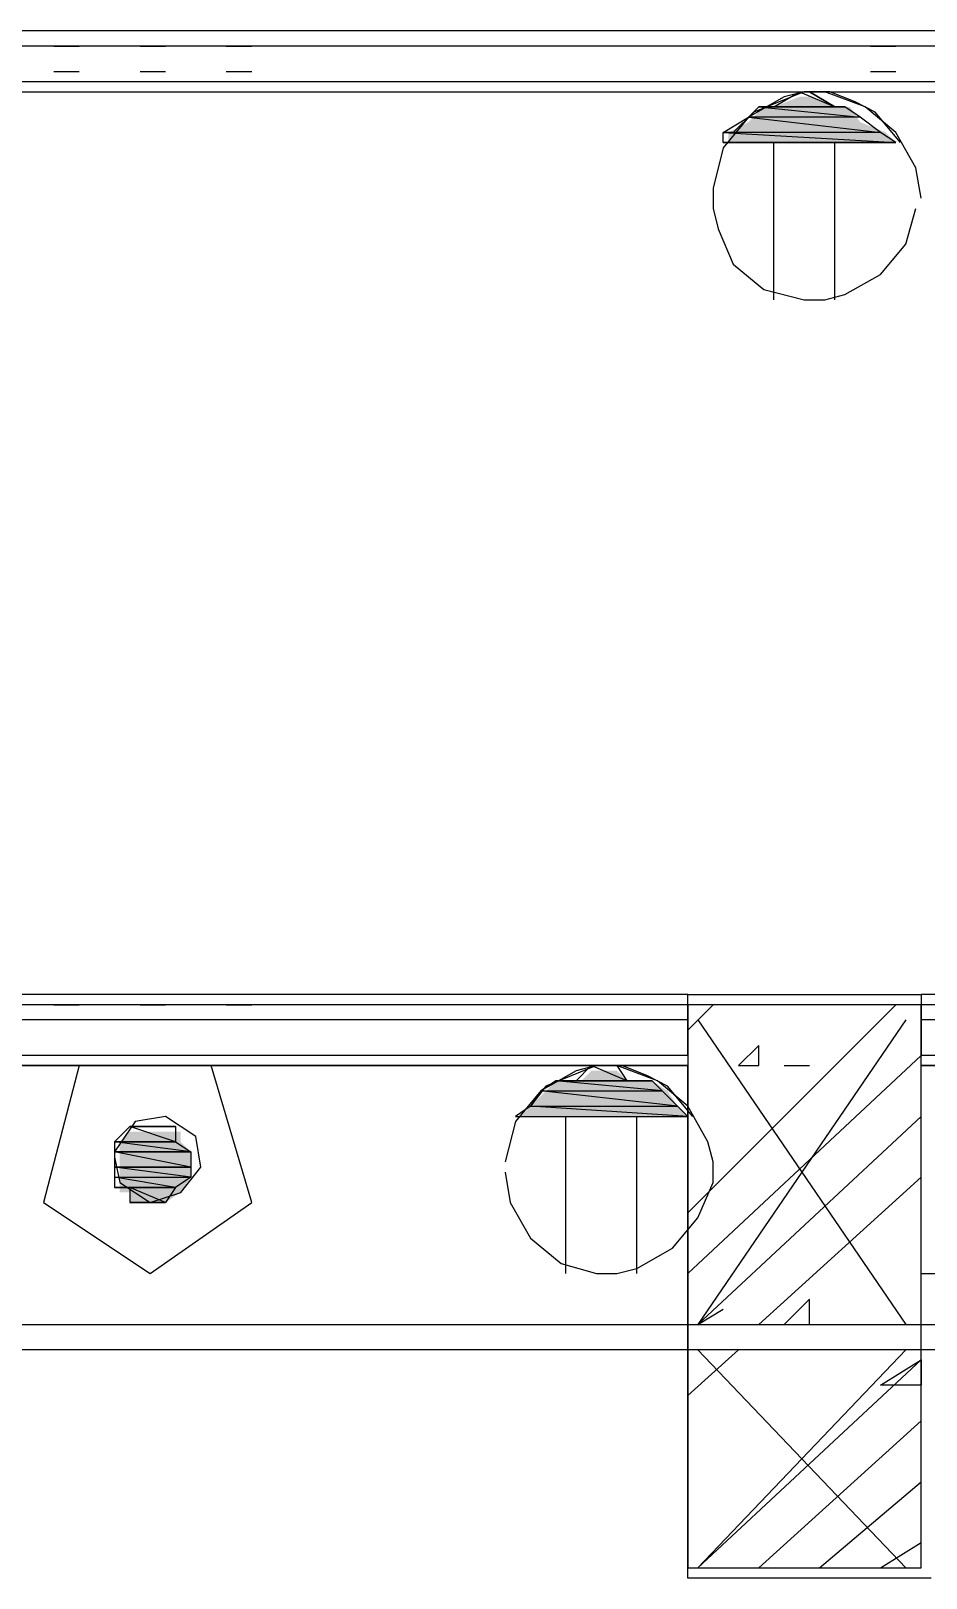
# Model space of a CAD drawing. Header units: millimetres. Extents: x 5 to 415, y 48 to 251.
# Drawn here: x 325.83 to 328.95, y 101.44 to 106.82 of the extents above; entities that cross this region are included whole.
import ezdxf

# ---------------------------------------------------------------- set-up
doc = ezdxf.new("R2010")
doc.units = ezdxf.units.MM
doc.layers.add('H', color=7, linetype='Continuous')
doc.layers.add('P', color=7, linetype='Continuous')

msp = doc.modelspace()

# ---------------------------------------------------------------- hatches: boundary and pattern name
at = {"layer": 'H', "linetype": 'Continuous'}
for points in [[(328.418, 106.557), (328.507, 106.592), (328.542, 106.592), (328.63, 106.557), (328.418, 106.557)], [(328.33, 106.504), (328.383, 106.557), (328.683, 106.557), (328.718, 106.504), (328.33, 106.504)], [(328.26, 106.468), (328.33, 106.504), (328.718, 106.504), (328.807, 106.468), (328.26, 106.468)], [(328.26, 106.433), (328.26, 106.468), (328.807, 106.468), (328.842, 106.433), (328.26, 106.433)], [(327.748, 103.17), (327.783, 103.205), (327.872, 103.205), (327.907, 103.17), (327.748, 103.17)], [(327.572, 103.082), (327.625, 103.135), (328.048, 103.135), (328.083, 103.082), (327.572, 103.082)], [(327.625, 103.135), (327.66, 103.17), (327.995, 103.17), (328.048, 103.135), (327.625, 103.135)], [(327.537, 103.046), (327.572, 103.082), (328.083, 103.082), (328.119, 103.046), (327.537, 103.046)], [(326.143, 102.958), (326.178, 102.993), (326.355, 102.993), (326.355, 102.958), (326.143, 102.958)], [(326.143, 102.923), (326.143, 102.958), (326.355, 102.958), (326.39, 102.923), (326.143, 102.923)], [(326.143, 102.87), (326.143, 102.923), (326.39, 102.923), (326.39, 102.87), (326.143, 102.87)], [(326.143, 102.835), (326.143, 102.87), (326.39, 102.87), (326.39, 102.835), (326.143, 102.835)], [(326.143, 102.782), (326.143, 102.835), (326.39, 102.835), (326.355, 102.782), (326.143, 102.782)], [(326.178, 102.747), (326.178, 102.782), (326.355, 102.782), (326.302, 102.747), (326.178, 102.747)]]:
    msp.add_hatch(color=256, dxfattribs=at).paths.add_polyline_path(points)

# ---------------------------------------------------------------- linework, layer by layer
at = {"layer": 'P'}
for points in [[(350.432, 106.821), (308.61, 106.821)], [(350.432, 106.821), (308.61, 106.821)], [(350.432, 106.768), (308.61, 106.768)], [(325.914, 106.768), (326.002, 106.768)], [(326.214, 106.768), (326.302, 106.768)], [(326.513, 106.768), (326.602, 106.768)], [(328.754, 106.768), (328.842, 106.768)], [(308.61, 106.645), (350.432, 106.645)], [(325.914, 106.68), (326.002, 106.68)], [(326.214, 106.68), (326.302, 106.68)], [(326.513, 106.68), (326.602, 106.68)], [(328.754, 106.68), (328.842, 106.68)], [(308.61, 106.609), (350.432, 106.609)], [(308.61, 106.609), (350.432, 106.609)], [(325.914, 106.609), (326.002, 106.609)], [(326.214, 106.609), (326.302, 106.609)], [(326.513, 106.609), (326.602, 106.609)], [(328.454, 106.592), (328.33, 106.521)], [(328.454, 106.592), (328.33, 106.521)], [(328.418, 106.557), (328.507, 106.609)], [(328.524, 106.609), (328.436, 106.574)], [(328.524, 106.609), (328.454, 106.592)], [(328.524, 106.609), (328.454, 106.592)], [(328.507, 106.609), (328.63, 106.557)], [(328.595, 106.609), (328.524, 106.609)], [(328.595, 106.609), (328.524, 106.609)], [(328.613, 106.609), (328.524, 106.609)], [(328.542, 106.609), (328.63, 106.557)], [(328.63, 106.557), (328.542, 106.609)], [(328.736, 106.557), (328.595, 106.609)], [(328.736, 106.557), (328.595, 106.609)], [(328.701, 106.574), (328.613, 106.609)], [(328.754, 106.609), (328.842, 106.609)], [(328.348, 106.539), (328.277, 106.468)], [(328.33, 106.521), (328.366, 106.557)], [(328.436, 106.574), (328.348, 106.539)], [(328.665, 106.557), (328.366, 106.557)], [(328.366, 106.557), (328.418, 106.557)], [(328.665, 106.557), (328.366, 106.557)], [(328.366, 106.557), (328.718, 106.521)], [(328.366, 106.557), (328.718, 106.521)], [(328.63, 106.557), (328.418, 106.557)], [(328.63, 106.557), (328.418, 106.557)], [(328.418, 106.557), (328.665, 106.557)], [(328.418, 106.557), (328.665, 106.557)], [(328.665, 106.557), (328.63, 106.557)], [(328.718, 106.521), (328.665, 106.557)], [(328.771, 106.539), (328.701, 106.574)], [(328.842, 106.468), (328.736, 106.557)], [(328.842, 106.468), (328.736, 106.557)], [(328.859, 106.433), (328.771, 106.539)], [(328.33, 106.521), (328.242, 106.415)], [(328.33, 106.521), (328.242, 106.415)], [(328.242, 106.468), (328.33, 106.521)], [(328.718, 106.521), (328.33, 106.521)], [(328.718, 106.521), (328.33, 106.521)], [(328.33, 106.521), (328.789, 106.468)], [(328.33, 106.521), (328.789, 106.468)], [(328.789, 106.468), (328.718, 106.521)], [(328.789, 106.468), (328.242, 106.468)], [(328.789, 106.468), (328.242, 106.468)], [(328.242, 106.468), (328.842, 106.433)], [(328.242, 106.468), (328.842, 106.433)], [(328.242, 106.433), (328.242, 106.468)], [(328.842, 106.433), (328.242, 106.433)], [(328.242, 106.433), (328.842, 106.433)], [(328.418, 105.886), (328.418, 106.433)], [(328.63, 105.886), (328.63, 106.433)], [(328.842, 106.433), (328.789, 106.468)], [(328.912, 106.345), (328.842, 106.468)], [(328.912, 106.345), (328.842, 106.468)], [(328.242, 106.415), (328.207, 106.274)], [(328.242, 106.415), (328.207, 106.274)], [(328.93, 106.239), (328.912, 106.345)], [(328.93, 106.239), (328.912, 106.345)], [(328.207, 106.274), (328.207, 106.204)], [(328.207, 106.274), (328.207, 106.204)], [(328.207, 106.204), (328.224, 106.133)], [(328.207, 106.204), (328.224, 106.133)], [(328.877, 106.08), (328.912, 106.204)], [(328.877, 106.08), (328.912, 106.204)], [(328.224, 106.133), (328.277, 106.01)], [(328.224, 106.133), (328.277, 106.01)], [(328.789, 105.974), (328.877, 106.08)], [(328.789, 105.974), (328.877, 106.08)], [(328.277, 106.01), (328.383, 105.922)], [(328.277, 106.01), (328.383, 105.922)], [(328.665, 105.904), (328.789, 105.974)], [(328.665, 105.904), (328.789, 105.974)], [(328.383, 105.922), (328.524, 105.886)], [(328.383, 105.922), (328.524, 105.886)], [(328.524, 105.886), (328.595, 105.886)], [(328.524, 105.886), (328.595, 105.886)], [(328.595, 105.886), (328.665, 105.904)], [(328.595, 105.886), (328.665, 105.904)], [(328.119, 103.47), (315.754, 103.47)], [(328.119, 103.47), (328.93, 103.47)], [(328.119, 103.382), (328.119, 103.47)], [(341.277, 103.47), (328.93, 103.47)], [(328.93, 103.47), (328.93, 103.382)], [(328.119, 103.434), (315.754, 103.434)], [(325.914, 103.434), (326.002, 103.434)], [(326.214, 103.434), (326.302, 103.434)], [(326.513, 103.434), (326.602, 103.434)], [(328.119, 102.711), (328.842, 103.434)], [(328.119, 103.346), (328.207, 103.434)], [(328.93, 103.434), (328.119, 103.434)], [(328.119, 103.434), (328.119, 102.323)], [(328.93, 102.323), (328.93, 103.434)], [(341.277, 103.434), (328.93, 103.434)], [(328.119, 103.382), (315.754, 103.382)], [(328.119, 103.258), (328.119, 103.382)], [(328.154, 103.382), (328.877, 102.323)], [(328.877, 103.382), (328.154, 102.323)], [(328.93, 103.382), (328.93, 103.258)], [(341.277, 103.382), (328.93, 103.382)], [(328.119, 103.258), (315.754, 103.258)], [(328.119, 102.5), (328.93, 103.258)], [(328.295, 103.223), (328.366, 103.293)], [(328.366, 103.223), (328.366, 103.293)], [(341.277, 103.258), (328.93, 103.258)], [(315.754, 103.223), (328.119, 103.223)], [(328.119, 103.223), (315.754, 103.223)], [(326.002, 103.223), (325.878, 102.747)], [(326.461, 103.223), (326.002, 103.223)], [(326.602, 102.747), (326.461, 103.223)], [(327.731, 103.205), (327.607, 103.135)], [(327.731, 103.205), (327.607, 103.135)], [(327.801, 103.223), (327.713, 103.188)], [(327.801, 103.223), (327.731, 103.205)], [(327.801, 103.223), (327.731, 103.205)], [(327.783, 103.223), (327.731, 103.17)], [(327.907, 103.17), (327.783, 103.223)], [(327.907, 103.17), (327.783, 103.223)], [(327.783, 103.223), (327.872, 103.223)], [(327.872, 103.223), (327.801, 103.223)], [(327.872, 103.223), (327.801, 103.223)], [(327.889, 103.223), (327.801, 103.223)], [(328.013, 103.17), (327.872, 103.223)], [(328.013, 103.17), (327.872, 103.223)], [(327.872, 103.223), (327.907, 103.17)], [(327.978, 103.188), (327.889, 103.223)], [(328.119, 101.441), (328.119, 103.223)], [(328.295, 103.223), (328.366, 103.223)], [(328.454, 103.223), (328.542, 103.223)], [(328.93, 103.223), (341.277, 103.223)], [(341.277, 103.223), (328.93, 103.223)], [(327.607, 103.135), (327.519, 103.029)], [(327.607, 103.135), (327.519, 103.029)], [(327.625, 103.152), (327.572, 103.082)], [(327.607, 103.135), (327.572, 103.082)], [(327.66, 103.17), (327.607, 103.135)], [(328.083, 103.082), (327.607, 103.135)], [(328.083, 103.082), (327.607, 103.135)], [(327.607, 103.135), (328.03, 103.135)], [(327.607, 103.135), (328.03, 103.135)], [(327.713, 103.188), (327.625, 103.152)], [(328.03, 103.135), (327.66, 103.17)], [(328.03, 103.135), (327.66, 103.17)], [(327.66, 103.17), (327.995, 103.17)], [(327.66, 103.17), (327.995, 103.17)], [(327.731, 103.17), (327.66, 103.17)], [(327.995, 103.17), (327.731, 103.17)], [(327.995, 103.17), (327.731, 103.17)], [(327.731, 103.17), (327.907, 103.17)], [(327.731, 103.17), (327.907, 103.17)], [(327.907, 103.17), (327.995, 103.17)], [(328.048, 103.152), (327.978, 103.188)], [(327.995, 103.17), (328.03, 103.135)], [(328.119, 103.082), (328.013, 103.17)], [(328.119, 103.082), (328.013, 103.17)], [(328.03, 103.135), (328.083, 103.082)], [(328.136, 103.046), (328.048, 103.152)], [(327.572, 103.082), (327.519, 103.046)], [(328.119, 103.046), (327.572, 103.082)], [(328.119, 103.046), (327.572, 103.082)], [(327.572, 103.082), (328.083, 103.082)], [(327.572, 103.082), (328.083, 103.082)], [(328.083, 103.082), (328.119, 103.046)], [(328.189, 102.958), (328.119, 103.082)], [(328.189, 102.958), (328.119, 103.082)], [(326.196, 103.029), (326.125, 102.923)], [(326.302, 103.046), (326.196, 103.029)], [(326.408, 102.976), (326.302, 103.046)], [(327.519, 103.029), (327.484, 102.888)], [(327.519, 103.029), (327.484, 102.888)], [(327.519, 103.046), (328.119, 103.046)], [(327.519, 103.046), (328.119, 103.046)], [(327.695, 102.5), (327.695, 103.046)], [(327.942, 102.5), (327.942, 103.046)], [(328.154, 102.323), (328.93, 103.046)], [(326.178, 103.011), (326.125, 102.958)], [(326.337, 102.958), (326.178, 103.011)], [(326.337, 102.958), (326.178, 103.011)], [(326.178, 103.011), (326.337, 103.011)], [(326.178, 103.011), (326.337, 103.011)], [(326.302, 103.011), (326.178, 103.011)], [(326.337, 103.011), (326.178, 103.011)], [(326.178, 103.011), (326.178, 103.011)], [(326.178, 103.011), (326.337, 103.011)], [(326.302, 103.011), (326.178, 103.011)], [(326.178, 103.011), (326.214, 103.011)], [(326.214, 103.011), (326.302, 103.011)], [(326.302, 103.011), (326.214, 103.011)], [(326.214, 103.011), (326.302, 103.011)], [(326.214, 103.011), (326.302, 103.011)], [(326.302, 103.011), (326.214, 103.011)], [(326.214, 103.011), (326.214, 103.011)], [(326.302, 103.011), (326.214, 103.011)], [(326.214, 103.011), (326.249, 103.011)], [(326.249, 103.011), (326.302, 103.011)], [(326.337, 103.011), (326.302, 103.011)], [(326.337, 103.011), (326.337, 102.958)], [(326.425, 102.87), (326.408, 102.976)], [(326.39, 102.923), (326.125, 102.958)], [(326.125, 102.958), (326.125, 102.923)], [(326.39, 102.923), (326.125, 102.958)], [(326.125, 102.958), (326.337, 102.958)], [(326.125, 102.958), (326.337, 102.958)], [(326.337, 102.958), (326.125, 102.958)], [(326.125, 102.958), (326.125, 102.958)], [(326.337, 102.958), (326.125, 102.958)], [(326.125, 102.958), (326.125, 102.958)], [(326.125, 102.958), (326.337, 102.958)], [(326.125, 102.958), (326.337, 102.958)], [(326.39, 102.87), (326.125, 102.923)], [(326.125, 102.923), (326.125, 102.87)], [(326.39, 102.87), (326.125, 102.923)], [(326.125, 102.923), (326.39, 102.923)], [(326.125, 102.923), (326.39, 102.923)], [(326.39, 102.923), (326.125, 102.923)], [(326.125, 102.923), (326.125, 102.923)], [(326.39, 102.923), (326.125, 102.923)], [(326.125, 102.923), (326.125, 102.923)], [(326.125, 102.923), (326.39, 102.923)], [(326.125, 102.923), (326.39, 102.923)], [(326.337, 102.958), (326.39, 102.923)], [(326.39, 102.923), (326.39, 102.87)], [(328.207, 102.888), (328.189, 102.958)], [(328.207, 102.888), (328.189, 102.958)], [(326.125, 102.905), (326.143, 102.817)], [(326.39, 102.835), (326.125, 102.87)], [(326.125, 102.87), (326.125, 102.835)], [(326.39, 102.835), (326.125, 102.87)], [(326.125, 102.87), (326.39, 102.87)], [(326.125, 102.87), (326.39, 102.87)], [(326.39, 102.87), (326.125, 102.87)], [(326.125, 102.87), (326.125, 102.87)], [(326.39, 102.87), (326.125, 102.87)], [(326.125, 102.87), (326.125, 102.87)], [(326.125, 102.87), (326.39, 102.87)], [(326.125, 102.87), (326.39, 102.87)], [(326.355, 102.782), (326.425, 102.87)], [(326.39, 102.87), (326.39, 102.835)], [(328.207, 102.817), (328.207, 102.888)], [(328.207, 102.817), (328.207, 102.888)], [(326.337, 102.799), (326.125, 102.835)], [(326.125, 102.835), (326.125, 102.799)], [(326.337, 102.799), (326.125, 102.835)], [(326.125, 102.835), (326.39, 102.835)], [(326.125, 102.835), (326.39, 102.835)], [(326.143, 102.817), (326.249, 102.747)], [(326.39, 102.835), (326.337, 102.799)], [(327.484, 102.852), (327.501, 102.747)], [(327.484, 102.852), (327.501, 102.747)], [(328.154, 102.694), (328.207, 102.817)], [(328.154, 102.694), (328.207, 102.817)], [(328.366, 102.323), (328.93, 102.835)], [(326.125, 102.799), (326.337, 102.799)], [(326.337, 102.799), (326.125, 102.799)], [(326.125, 102.799), (326.125, 102.799)], [(326.337, 102.799), (326.125, 102.799)], [(326.125, 102.799), (326.125, 102.799)], [(326.125, 102.799), (326.337, 102.799)], [(326.125, 102.799), (326.337, 102.799)], [(326.337, 102.799), (326.125, 102.799)], [(326.125, 102.799), (326.337, 102.799)], [(326.178, 102.799), (326.125, 102.799)], [(326.125, 102.799), (326.337, 102.799)], [(326.302, 102.747), (326.178, 102.799)], [(326.178, 102.799), (326.178, 102.747)], [(326.302, 102.747), (326.178, 102.799)], [(326.178, 102.799), (326.337, 102.799)], [(326.337, 102.799), (326.178, 102.799)], [(326.249, 102.747), (326.355, 102.782)], [(326.337, 102.799), (326.302, 102.747)], [(325.878, 102.747), (326.249, 102.5)], [(326.178, 102.747), (326.302, 102.747)], [(326.302, 102.747), (326.178, 102.747)], [(326.178, 102.747), (326.302, 102.747)], [(326.214, 102.747), (326.178, 102.747)], [(326.178, 102.747), (326.302, 102.747)], [(326.214, 102.747), (326.214, 102.747)], [(326.214, 102.747), (326.214, 102.747)], [(326.302, 102.747), (326.214, 102.747)], [(326.249, 102.5), (326.602, 102.747)], [(326.249, 102.747), (326.302, 102.747)], [(326.302, 102.747), (326.249, 102.747)], [(327.501, 102.747), (327.572, 102.623)], [(327.501, 102.747), (327.572, 102.623)], [(328.066, 102.588), (328.154, 102.694)], [(328.066, 102.588), (328.154, 102.694)], [(327.572, 102.623), (327.678, 102.535)], [(327.572, 102.623), (327.678, 102.535)], [(327.942, 102.517), (328.066, 102.588)], [(327.942, 102.517), (328.066, 102.588)], [(327.678, 102.535), (327.801, 102.5)], [(327.678, 102.535), (327.801, 102.5)], [(327.801, 102.5), (327.872, 102.5)], [(327.801, 102.5), (327.872, 102.5)], [(327.872, 102.5), (327.942, 102.517)], [(327.872, 102.5), (327.942, 102.517)], [(328.93, 102.5), (341.277, 102.5)], [(328.454, 102.323), (328.542, 102.411)], [(328.542, 102.323), (328.542, 102.411)], [(328.154, 102.323), (328.242, 102.376)], [(315.754, 102.323), (328.119, 102.323)], [(328.119, 102.323), (328.119, 102.235)], [(328.119, 102.323), (328.93, 102.323)], [(328.454, 102.323), (328.542, 102.323)], [(328.93, 102.235), (328.93, 102.323)], [(328.93, 102.323), (341.277, 102.323)], [(328.119, 102.235), (315.754, 102.235)], [(328.119, 102.076), (328.295, 102.235)], [(328.93, 102.235), (328.119, 102.235)], [(328.119, 102.235), (328.119, 101.477)], [(328.154, 102.235), (328.877, 101.477)], [(328.877, 102.235), (328.154, 101.477)], [(328.93, 101.477), (328.93, 102.235)], [(341.277, 102.235), (328.93, 102.235)], [(328.154, 101.477), (328.93, 102.2)], [(328.789, 102.112), (328.93, 102.2)], [(328.93, 102.2), (328.93, 102.112)], [(328.93, 102.112), (328.789, 102.112)], [(328.366, 101.477), (328.93, 101.988)], [(328.577, 101.477), (328.93, 101.776)], [(328.789, 101.477), (328.93, 101.565)], [(328.119, 101.477), (328.93, 101.477)], [(328.965, 101.441), (328.119, 101.441)]]:
    msp.add_lwpolyline(points, dxfattribs=at)

doc.saveas('drawing.dxf')
